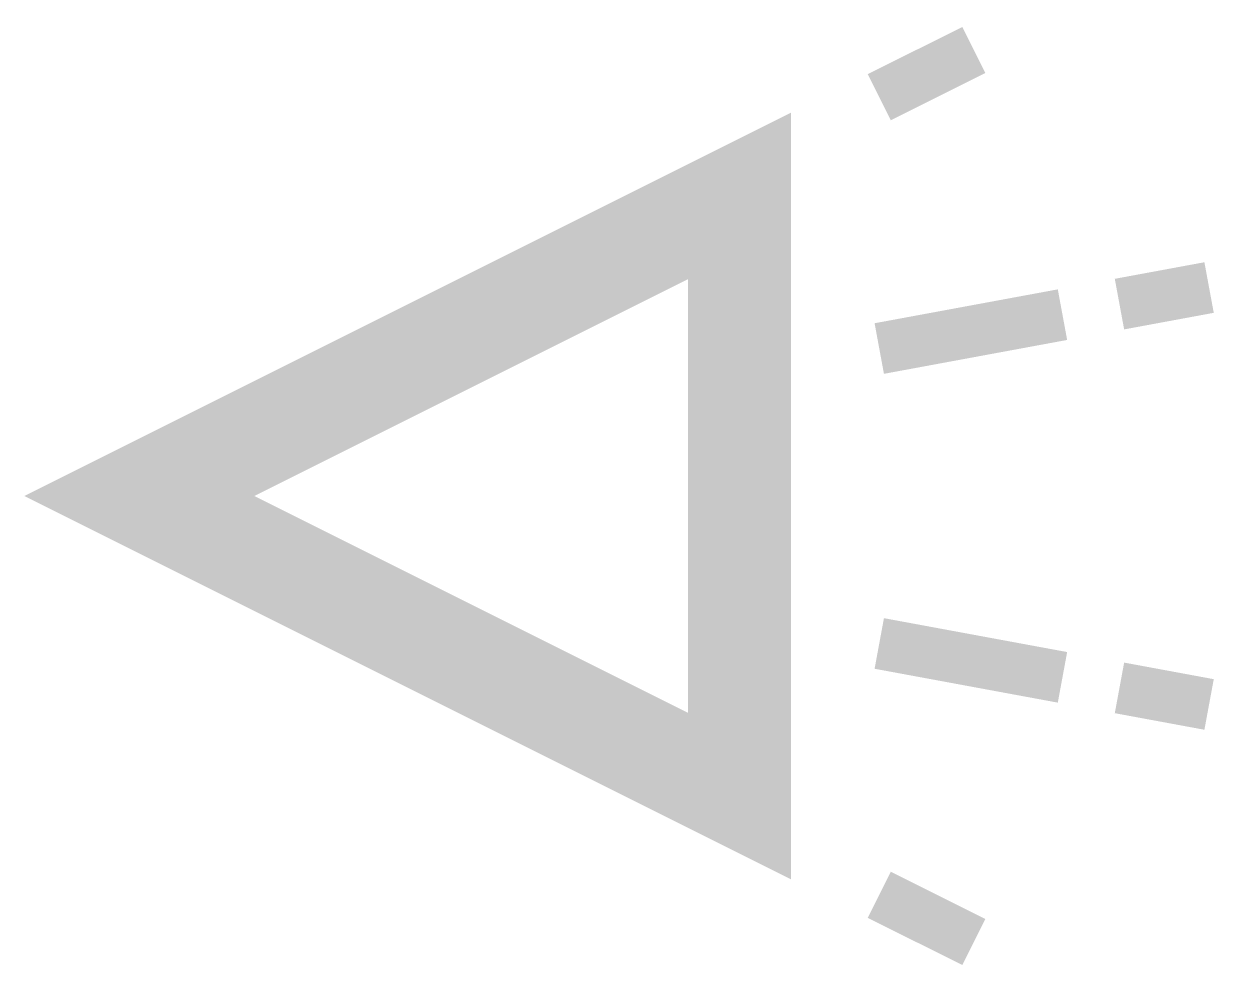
# Model space of a CAD drawing. Header units: inches. Extents: x -0.161 to 0.168, y -0.128 to 0.128.
import ezdxf

# ---------------------------------------------------------------- set-up
doc = ezdxf.new("R2010")
doc.units = ezdxf.units.IN
doc.header["$MEASUREMENT"] = 0

msp = doc.modelspace()

# ---------------------------------------------------------------- linework, layer by layer
at = {"color": 20, "const_width": 0.014}
for points in [[(0.09733, 0.12139), (0.0716, 0.10853)], [(0.16136, 0.05673), (0.13697, 0.05222)], [(0.12146, 0.04935), (0.0716, 0.04013)], [(0.12146, -0.04935), (0.0716, -0.04013)], [(0.16136, -0.05673), (0.13697, -0.05222)], [(0.09733, -0.12139), (0.0716, -0.10853)]]:
    msp.add_lwpolyline(points, dxfattribs=at)
msp.add_lwpolyline([(0.04059, -0.09302), (0.04059, 0.09302), (-0.14545, 0)], close=True, dxfattribs=at)
at = {"color": 7, "const_width": 0.014}
msp.add_lwpolyline([(0.02659, -0.07037), (0.02659, 0.07037), (-0.11415, 0)], close=True, dxfattribs=at)

doc.saveas('drawing.dxf')
